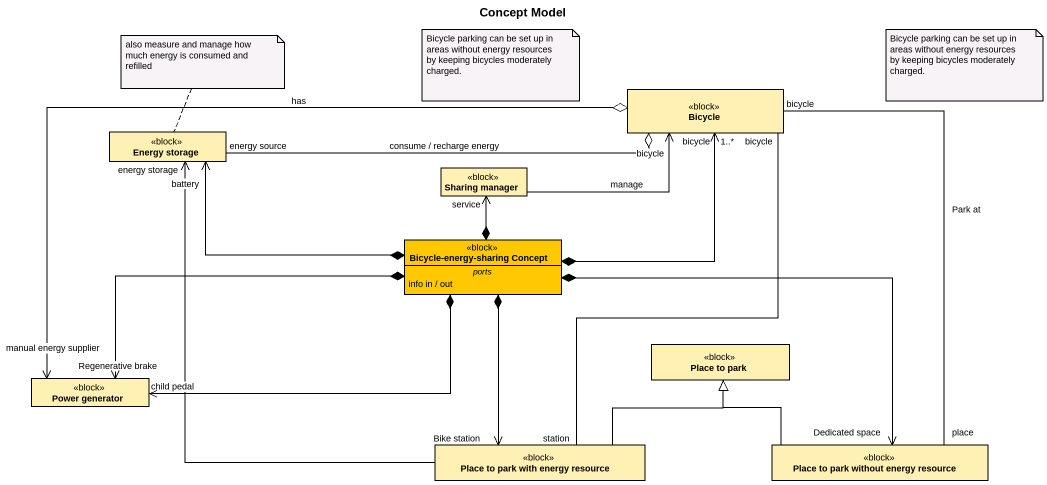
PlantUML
@startuml
title Concept Model
hide circle
hide empty members
class Bicycle <<block>> #FFF0B4
class "Energy storage" as Energy_storage <<block>> #FFF0B4
class "Sharing manager" as Sharing_manager <<block>> #FFF0B4
class "Bicycle-energy-sharing Concept" as Bicycle_energy_sharing <<block>> #FFC800 {
  -- ports --
  info in / out
}
class "Place to park" as Place_to_park <<block>> #FFF0B4
class "Power generator" as Power_generator <<block>> #FFF0B4
class "Place to park with energy resource" as Place_to_park_with_energy <<block>> #FFF0B4
class "Place to park without energy resource" as Place_to_park_without <<block>> #FFF0B4
Bicycle o-left- "energy source" Energy_storage : consume / recharge energy
Bicycle o-left-> "manual energy supplier" Power_generator : has
Bicycle "bicycle" -- "station" Place_to_park_with_energy
Bicycle "bicycle" -- "place" Place_to_park_without : Park at
Sharing_manager -right-> "bicycle" Bicycle : manage
Bicycle_energy_sharing *-up-> "bicycle\n1..*" Bicycle
Bicycle_energy_sharing *-left-> "battery" Energy_storage
Bicycle_energy_sharing *-up-> "service" Sharing_manager
Bicycle_energy_sharing *-left-> "child pedal" Power_generator
Bicycle_energy_sharing *-left-> "Regenerative brake" Power_generator
Bicycle_energy_sharing *--> "Bike station" Place_to_park_with_energy
Bicycle_energy_sharing *-right-> "Dedicated space" Place_to_park_without
Place_to_park_with_energy -up-> "energy storage" Energy_storage
Place_to_park_with_energy -right-|> Place_to_park
Place_to_park_without -up-|> Place_to_park
note top of Energy_storage : also measure and manage how much energy is consumed and refilled
note as N2
  Bicycle parking can be set up in areas without energy resources by keeping bicycles moderately charged.
end note
note as N3
  Bicycle parking can be set up in areas without energy resources by keeping bicycles moderately charged.
end note
@enduml
